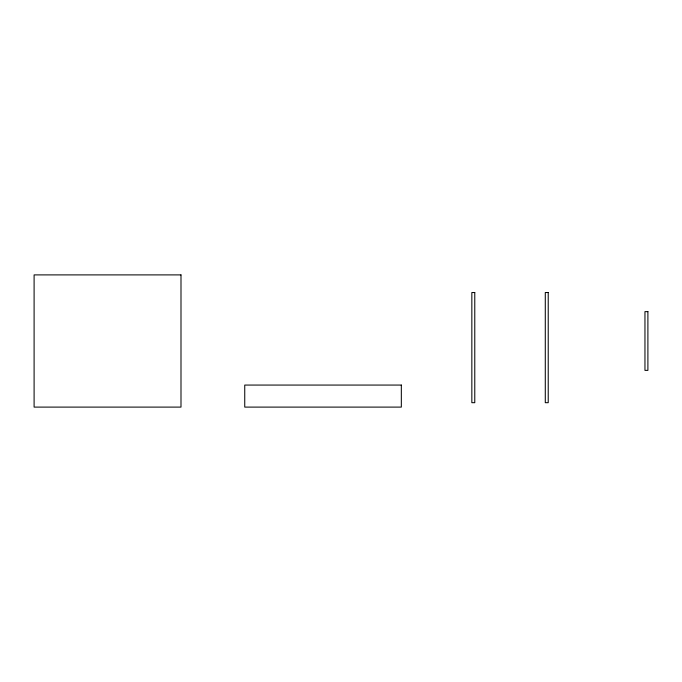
<?xml version="1.0" encoding="UTF-8"?>
<svg xmlns="http://www.w3.org/2000/svg" width="682" height="682" viewBox="0 0 682 682"><rect width="100%" height="100%" fill="white"/><g stroke="black" fill="none" stroke-linecap="round" stroke-linejoin="round"><path stroke-width="1.02" d="M180.994 274.897L34.1 274.897L34.1 407.103L180.994 407.103L180.994 274.897M474.774 292.527L471.842 292.527L471.842 402.695L474.774 402.695L474.774 292.527M548.226 292.527L545.285 292.527L545.285 402.695L548.226 402.695L548.226 292.527M647.9 311.623L644.959 311.623L644.959 370.377L647.9 370.377L647.9 311.623M401.331 385.066L244.744 385.066L244.744 407.103L401.331 407.103L401.331 385.066"/></g></svg>
